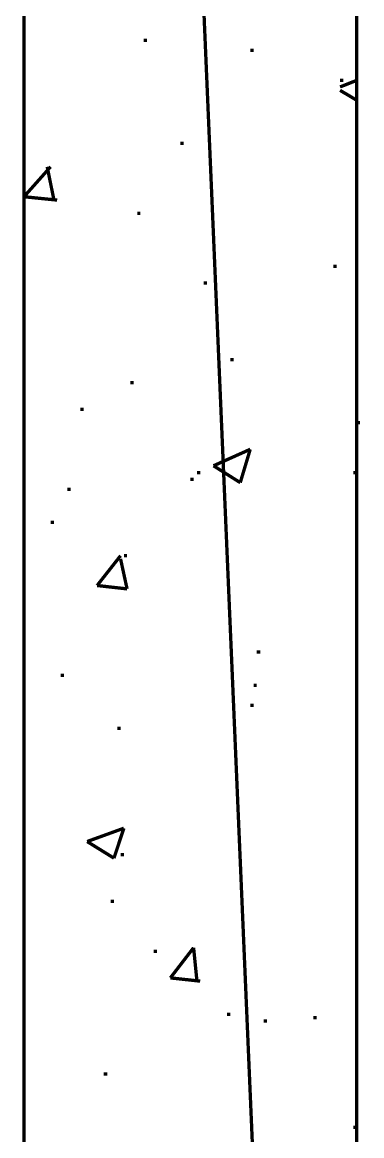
# Model space of a CAD drawing. Extents: x 219 to 1226, y 175 to 465.
# Drawn here: x 689.83 to 694.16, y 389.23 to 403.43 of the extents above; entities that cross this region are included whole.
import ezdxf

# ---------------------------------------------------------------- set-up
doc = ezdxf.new("R2010")
doc.units = 0
doc.header["$MEASUREMENT"] = 0
doc.layers.add('C00-00-00-BLACK', color=7, linetype='Continuous')
doc.layers.add('C93-95-97', color=253, linetype='Continuous')

msp = doc.modelspace()

# ---------------------------------------------------------------- linework, layer by layer
at = {"layer": 'C00-00-00-BLACK', "const_width": 0.0423}
for points in [[(689.855, 457.283), (689.855, 358.052)], [(694.096, 358.052), (694.096, 457.283)], [(691.382, 403.195), (691.425, 403.195)], [(692.739, 403.068), (692.782, 403.068)], [(693.884, 402.602), (694.096, 402.686)], [(693.884, 402.686), (693.927, 402.686)], [(693.884, 402.559), (694.096, 402.433)], [(691.848, 401.881), (691.89, 401.881)], [(689.855, 401.202), (690.194, 401.584)], [(690.237, 401.159), (690.151, 401.584)], [(689.855, 401.202), (690.278, 401.159)], [(691.298, 400.99), (691.339, 400.99)], [(693.8, 400.313), (693.843, 400.313)], [(692.144, 400.101), (692.187, 400.101)], [(692.486, 399.126), (692.527, 399.126)], [(691.212, 398.829), (691.255, 398.829)], [(690.574, 398.49), (690.617, 398.49)], [(694.096, 398.32), (694.139, 398.32)], [(692.271, 397.771), (692.739, 397.981)], [(692.612, 397.556), (692.739, 397.981)], [(692.271, 397.771), (692.612, 397.556)], [(691.974, 397.599), (692.017, 397.599)], [(692.06, 397.685), (692.101, 397.685)], [(694.054, 397.685), (694.096, 397.685)], [(690.406, 397.472), (690.448, 397.472)], [(690.194, 397.049), (690.237, 397.049)], [(690.787, 396.244), (691.086, 396.624)], [(691.169, 396.201), (691.086, 396.583)], [(691.128, 396.624), (691.169, 396.624)], [(690.787, 396.244), (691.169, 396.201)], [(692.823, 395.395), (692.866, 395.395)], [(690.321, 395.099), (690.363, 395.099)], [(692.782, 394.97), (692.823, 394.97)], [(692.739, 394.717), (692.782, 394.717)], [(691.043, 394.421), (691.086, 394.421)], [(690.66, 392.979), (691.128, 393.149)], [(691.002, 392.767), (691.128, 393.149)], [(690.66, 392.979), (691.002, 392.767)], [(691.086, 392.81), (691.128, 392.81)], [(690.959, 392.217), (691.002, 392.217)], [(691.721, 391.24), (692.017, 391.625)], [(692.06, 391.199), (692.017, 391.625)], [(691.508, 391.579), (691.551, 391.579)], [(691.721, 391.24), (692.101, 391.199)], [(692.443, 390.775), (692.486, 390.775)], [(692.909, 390.69), (692.951, 390.69)], [(693.544, 390.733), (693.585, 390.733)], [(690.871, 390.013), (690.916, 390.013)], [(694.054, 389.333), (694.096, 389.333)]]:
    msp.add_lwpolyline(points, dxfattribs=at)
at = {"layer": 'C93-95-97', "const_width": 0.0423}
for points in [[(689.855, 457.156), (694.096, 358.052), (689.855, 358.052), (689.855, 457.156)], [(694.096, 457.156), (689.855, 457.156), (694.096, 358.052), (694.096, 457.156)]]:
    msp.add_lwpolyline(points, close=True, dxfattribs=at)
at = {"layer": 'C93-95-97'}
for points in [[(694.096, 457.156), (689.855, 457.156), (694.096, 358.052), (694.096, 457.156)], [(689.855, 457.156), (694.096, 358.052), (689.855, 358.052), (689.855, 457.156)]]:
    msp.add_lwpolyline(points, close=True, dxfattribs=at)

doc.saveas('drawing.dxf')
